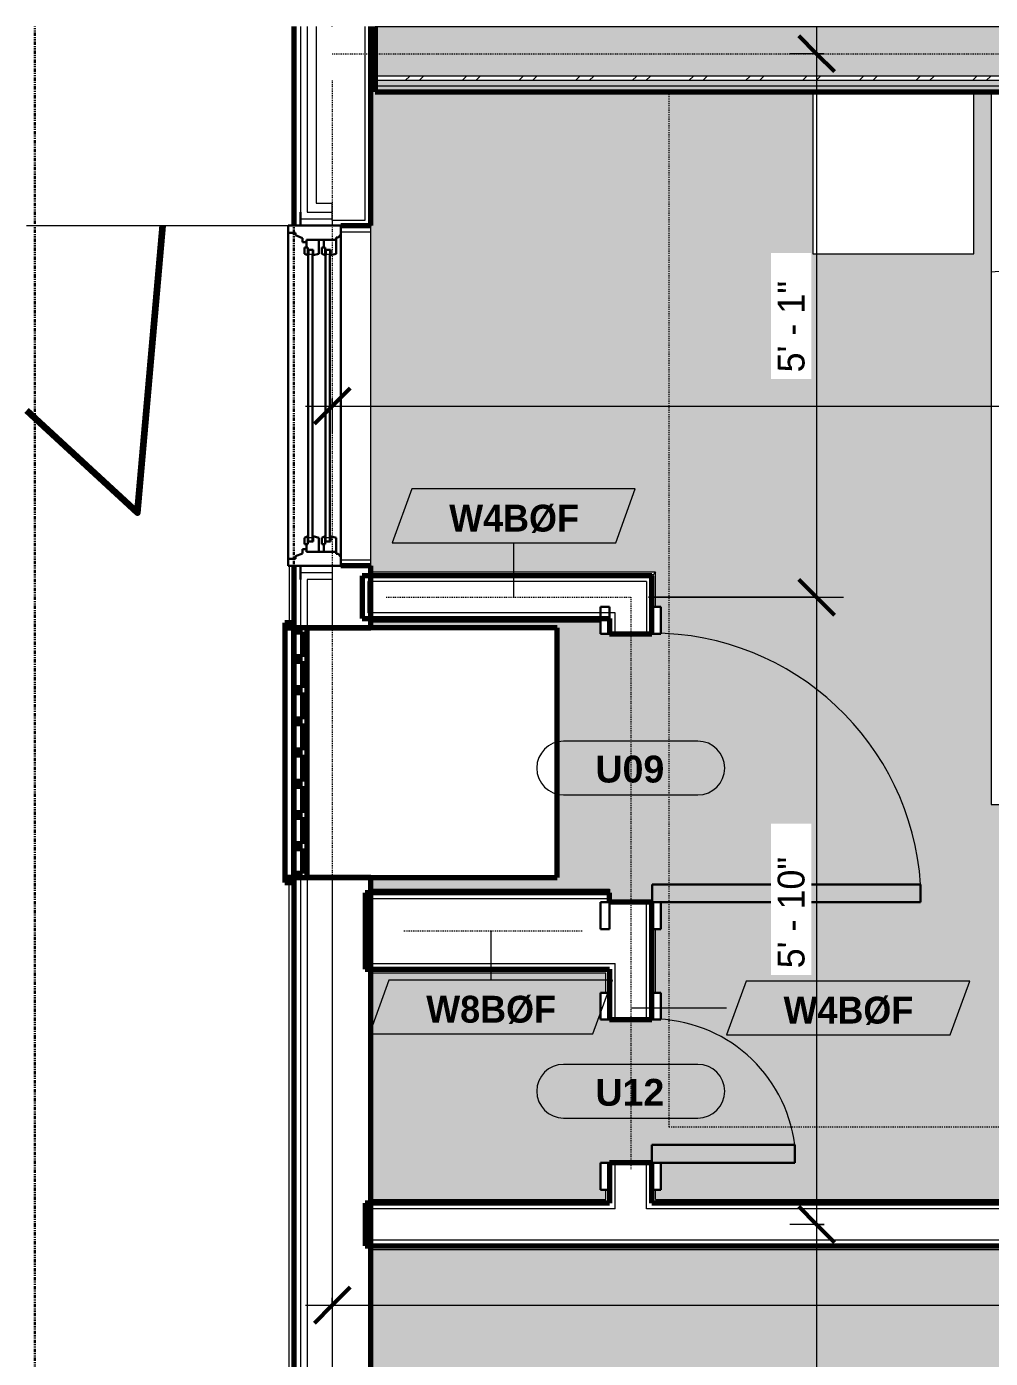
# Model space of a CAD drawing. Header units: inches. Extents: x 3011 to 5543, y -20 to 12119.
# Drawn here: x 4463.5 to 4571.2, y 10692.5 to 10841.2 of the extents above; entities that cross this region are included whole.
import ezdxf

# ---------------------------------------------------------------- set-up
doc = ezdxf.new("R2010")
doc.units = ezdxf.units.IN
doc.header["$MEASUREMENT"] = 0
for name, pattern in [('Dash', [0.25, 0.125, -0.125]), ('Dash 3_32_', [0.1875, 0.09375, -0.09375]), ('Double Dash 3_8_', [1, 0.375, -0.125, 0.125, -0.125, 0.125, -0.125])]:
    doc.linetypes.add(name, pattern=pattern)
for name, color, linetype, lineweight in [('0-3', 50, 'Continuous', 9), ('0-4', 10, 'Double Dash 3_8_', 30), ('0-6', 130, 'Continuous', 5), ('A-ANNO-DIMS', 211, 'Continuous', 9), ('A-ANNO-DIMS-32', 211, 'Continuous', 9), ('A-DETL-1', 90, 'Dash 3_32_', 18), ('A-DOOR', 31, 'Continuous', 18), ('A-DOOR-3', 31, 'Continuous', 9), ('A-DOOR-4', 31, 'Continuous', 30), ('A-DOOR-FRAM-3', 31, 'Continuous', 30), ('A-DOOR-IDEN', 31, 'Continuous', 9), ('A-FLOR-2', 250, 'Continuous', 18), ('A-GENM-1', 7, 'Continuous', 70), ('A-GLAZ-1', 10, 'Continuous', 30), ('A-GLAZ-2', 50, 'Continuous', 9), ('A-WALL', 113, 'Continuous', 18), ('A-WALL-1', 113, 'Continuous', 70), ('A-WALL-3', 250, 'Continuous', 18), ('A-WALL-4', 7, 'Continuous', 70), ('A-WALL-IDEN', 211, 'Continuous', 9), ('A-WALL-PATT-1', 50, 'Continuous', 9), ('A-WALL-PATT-2', 8, 'Continuous', 9), ('A-WALL-PATT-3', 253, 'Continuous', 9), ('C-PROP-LINE-1', 10, 'Double Dash 3_8_', 30), ('C-TOPO-1', 50, 'Continuous', 9), ('C-TOPO-MAJR-1', 130, 'Continuous', 90), ('I-FURN', 30, 'Continuous', 9), ('I-FURN-HDLN', 30, 'Dash', 9), ('I-WALL', 2, 'Continuous', 18), ('I-WALL-1', 7, 'Continuous', 70), ('I-WALL-3', 2, 'Continuous', 70), ('S-FNDN-1', 250, 'Continuous', 18)]:
    doc.layers.add(name, color=color, linetype=linetype, lineweight=lineweight)
doc.layers.add('A-AREA-PATT-1', color=255, linetype='Continuous', lineweight=9, transparency=1)
doc.styles.add('Arial_B', font='arialbd.ttf', dxfattribs={"height": 3})
doc.styles.add('Century Gothic', font='ufonts.com_century-gothic.ttf', dxfattribs={"height": 3})
doc.styles.add('Century Gothic_B', font='GOTHICB.TTF', dxfattribs={"height": 3})
doc.dimstyles.new('OD_1__HACK', dxfattribs={"dimscale": 12, "dimtxt": 3.132505, "dimasz": 0.333333, "dimexe": 0.25, "dimexo": 0.166667, "dimgap": 0.041667, "dimtad": 1, "dimdec": 0, "dimzin": 3, "dimdsep": 46, "dimlunit": 4, "dimtxsty": 'Century Gothic', "dimblk1": 'OBLIQUE', "dimblk2": 'OBLIQUE', "dimsah": 1, "dimcen": 0.09, "dimdle": 0.25, "dimazin": 0, "dimtfac": 1, "dimtdec": 4, "dimtix": 1, "dimtmove": 0, "dimatfit": 3, "dimfxl": 1, "dimtvp": 1, "dimtfill": 1, "dimfrac": 2, "dimtolj": 1, "dimtzin": 0, "dimarcsym": 2})
pattern_1 = [(0, (0, 0), (10.24, 2.56), [0.422, -7.258, 0.422, -7.258, -40.96]), (0, (0, 0), (10.24, 2.56), [-15.36, 0.422, -14.938, 0.422, -7.258, -17.92]), (0, (0, 0), (10.24, 2.56), [-38.4, 0.422, -4.698, 0.422, -12.378]), (120, (3.84, 1.28), (-7.33702503, 7.58810013), [0.422, -7.258, 0.422, -7.258, -40.96]), (120, (3.84, 1.28), (-7.33702503, 7.58810013), [-15.36, 0.422, -14.938, 0.422, -7.258, -17.92]), (120, (3.84, 1.28), (-7.33702503, 7.58810013), [-38.4, 0.422, -4.698, 0.422, -12.378]), (240, (5.12, 6.4), (-2.90297497, -10.14810013), [0.422, -7.258, 0.422, -7.258, -40.96]), (240, (5.12, 6.4), (-2.90297497, -10.14810013), [-15.36, 0.422, -14.938, 0.422, -7.258, -17.92]), (240, (5.12, 6.4), (-2.90297497, -10.14810013), [-38.4, 0.422, -4.698, 0.422, -12.378])]

# ---------------------------------------------------------------- blocks, each defined once
blk = doc.blocks.new('Window-Double_Hung-Andersen-400_Series-Tilt_Wash - DOUBLE HUNG - COTTAGE - 1ST FLOOR-2889518-1ST FLOOR - 1BD C - ADA TYPE B')
at = {"layer": 'A-GLAZ-1'}
for p, q in [((19.01, 4.94), (-19.01, 4.94)), ((-19.01, 4.94), (-19.01, -0.94)), ((-18.2, 4.94), (-18.2, 4.12)), ((18.2, 4.94), (18.2, 4.12)), ((19.01, -0.94), (19.01, 4.94)), ((-19.01, 3.56), (-20.51, 3.56)), ((-18.2, 4.12), (-17.92, 4.12)), ((-17.92, 4.12), (-17.61, 3.31)), ((-17.61, 3.31), (-17.14, 3.31)), ((-17.14, 3.31), (-17.14, 2.87)), ((-15.86, 3.09), (-16.57, 3.09)), ((-16.57, 2.75), (-16.57, 3.09)), ((-15.86, 3.09), (-15.7, 2.75)), ((15.86, 3.09), (15.7, 2.75)), ((15.86, 3.09), (16.57, 3.09)), ((16.57, 2.75), (16.57, 3.09)), ((17.14, 3.31), (17.14, 2.87)), ((17.61, 3.31), (17.14, 3.31)), ((17.92, 4.12), (17.61, 3.31)), ((18.2, 4.12), (17.92, 4.12)), ((19.01, 3.56), (20.51, 3.56)), ((-17.42, 2.87), (-16.57, 2.87)), ((-17.42, 2.87), (-17.42, -0.44)), ((-17.42, 1.5), (-15.86, 1.5)), ((-15.7, 2.75), (-16.57, 2.75)), ((-16.29, 2.75), (-16.29, 2.12)), ((-15.7, 2.12), (-16.29, 2.12)), ((-15.86, 1.5), (-15.7, 2.12)), ((15.7, 2.75), (16.57, 2.75)), ((15.7, 2.12), (16.29, 2.12)), ((15.86, 1.5), (15.7, 2.12)), ((17.42, 1.5), (15.86, 1.5)), ((16.29, 2.75), (16.29, 2.12)), ((17.42, 2.87), (16.57, 2.87)), ((17.42, 2.87), (17.42, -0.44)), ((-17.42, 0.94), (-16.57, 0.94)), ((-15.86, 1.16), (-16.57, 1.16)), ((-16.57, 0.81), (-16.57, 1.16)), ((-15.7, 0.81), (-16.57, 0.81)), ((-16.29, 0.81), (-16.29, 0.19)), ((-15.7, 0.19), (-16.29, 0.19)), ((-15.86, 1.16), (-15.7, 0.81)), ((-15.86, -0.44), (-15.7, 0.19)), ((15.86, 1.16), (15.7, 0.81)), ((15.7, 0.81), (16.57, 0.81)), ((15.7, 0.19), (16.29, 0.19)), ((15.86, -0.44), (15.7, 0.19)), ((15.86, 1.16), (16.57, 1.16)), ((16.29, 0.81), (16.29, 0.19)), ((16.57, 0.81), (16.57, 1.16)), ((17.42, 0.94), (16.57, 0.94)), ((-19.01, -0.94), (19.01, -0.94)), ((-17.67, -0.66), (-18, -0.94)), ((-17.67, -0.66), (-17.67, -0.44)), ((-17.67, -0.44), (-15.86, -0.44)), ((17.67, -0.44), (15.86, -0.44)), ((17.67, -0.66), (17.67, -0.44)), ((17.67, -0.66), (18, -0.94))]:
    blk.add_line(p, q, dxfattribs=at)
at = {"layer": 'A-GLAZ-2'}
for p, q in [((-16.29, 2.62), (-15.7, 2.62)), ((-16.29, 2.25), (-15.7, 2.25)), ((-15.82, 2.62), (-15.82, 2.25)), ((-15.7, 2.75), (15.7, 2.75)), ((-15.7, 2.62), (15.7, 2.62)), ((-15.7, 2.25), (15.7, 2.25)), ((-15.7, 2.12), (15.7, 2.12)), ((16.29, 2.62), (15.7, 2.62)), ((16.29, 2.25), (15.7, 2.25)), ((15.82, 2.62), (15.82, 2.25)), ((-16.29, 0.69), (-15.7, 0.69)), ((-16.29, 0.31), (-15.7, 0.31)), ((-15.82, 0.69), (-15.82, 0.31)), ((-15.7, 0.81), (15.7, 0.81)), ((-15.7, 0.69), (15.7, 0.69)), ((-15.7, 0.31), (15.7, 0.31)), ((-15.7, 0.19), (15.7, 0.19)), ((16.29, 0.69), (15.7, 0.69)), ((16.29, 0.31), (15.7, 0.31)), ((15.82, 0.69), (15.82, 0.31)), ((18.95, -0.94), (-18.95, -0.94)), ((-18.95, -0.94), (-18.95, -4.31)), ((-18.32, -0.94), (-18.32, -4.31)), ((18.32, -0.94), (18.32, -4.31)), ((18.95, -4.31), (18.95, -0.94)), ((-18.95, -4.31), (18.95, -4.31))]:
    blk.add_line(p, q, dxfattribs=at)
blk = doc.blocks.new('V-Series_EWC4_SPVU_RFA_2015 - 1ST FLOOR-2484708-1ST FLOOR - 1BD C - ADA TYPE B')
at = {"layer": 'A-GENM-1'}
for p, q in [((-3832.82, 10774.63), (-3832.82, 10774.06)), ((-3831.82, 10774.63), (-3832.82, 10774.63)), ((-3832.82, 10774.06), (-3832.82, 10746.19)), ((-3831.82, 10774.06), (-3832.82, 10774.06)), ((-3832.82, 10774.06), (-3831.82, 10774.06)), ((-3831.82, 10774.06), (-3831.82, 10774.63)), ((-3831.82, 10746.19), (-3831.82, 10774.06)), ((-3802.39, 10774.06), (-3831.82, 10774.06)), ((-3831.82, 10774.06), (-3831.82, 10773.63)), ((-3802.39, 10746.19), (-3802.39, 10774.06)), ((-3831.82, 10773.63), (-3830.82, 10773.63)), ((-3830.82, 10773.63), (-3830.82, 10770.83)), ((-3830.82, 10770.83), (-3831.82, 10770.83)), ((-3831.82, 10770.83), (-3831.82, 10770.33)), ((-3831.82, 10770.33), (-3830.82, 10770.33)), ((-3830.82, 10770.33), (-3830.82, 10767.35)), ((-3830.82, 10767.35), (-3831.82, 10767.35)), ((-3831.82, 10767.35), (-3831.82, 10766.85)), ((-3831.82, 10766.85), (-3830.82, 10766.85)), ((-3830.82, 10766.85), (-3830.82, 10763.86)), ((-3830.82, 10763.86), (-3831.82, 10763.86)), ((-3831.82, 10763.86), (-3831.82, 10763.36)), ((-3831.82, 10763.36), (-3830.82, 10763.36)), ((-3830.82, 10763.36), (-3830.82, 10760.38)), ((-3830.82, 10760.38), (-3831.82, 10760.38)), ((-3831.82, 10760.38), (-3831.82, 10759.88)), ((-3831.82, 10759.88), (-3830.82, 10759.88)), ((-3830.82, 10759.88), (-3830.82, 10756.89)), ((-3830.82, 10756.89), (-3831.82, 10756.89)), ((-3831.82, 10756.89), (-3831.82, 10756.39)), ((-3831.82, 10756.39), (-3830.82, 10756.39)), ((-3830.82, 10756.39), (-3830.82, 10753.41)), ((-3830.82, 10753.41), (-3831.82, 10753.41)), ((-3831.82, 10753.41), (-3831.82, 10752.91)), ((-3831.82, 10752.91), (-3830.82, 10752.91)), ((-3830.82, 10752.91), (-3830.82, 10749.92)), ((-3830.82, 10749.92), (-3831.82, 10749.92)), ((-3831.82, 10749.92), (-3831.82, 10749.42)), ((-3831.82, 10749.42), (-3830.82, 10749.42)), ((-3830.82, 10749.42), (-3830.82, 10746.63)), ((-3832.82, 10746.19), (-3831.82, 10746.19)), ((-3832.82, 10746.19), (-3832.82, 10745.63)), ((-3831.82, 10746.19), (-3832.82, 10746.19)), ((-3832.82, 10745.63), (-3831.82, 10745.63)), ((-3830.82, 10746.63), (-3831.82, 10746.63)), ((-3831.82, 10746.63), (-3831.82, 10746.19)), ((-3831.82, 10745.63), (-3831.82, 10746.19)), ((-3831.82, 10746.19), (-3802.39, 10746.19))]:
    blk.add_line(p, q, dxfattribs=at)
blk = doc.blocks.new('Family - ___-2835860-1ST FLOOR - 1BD C - ADA TYPE B')
at = {"layer": 'C-PROP-LINE-1'}
blk.add_line((-3860.72, 10547.17), (-3860.72, 10841.21), dxfattribs=at)
blk = doc.blocks.new('Family - ___-2835903-1ST FLOOR - 1BD C - ADA TYPE B')
at = {"layer": 'C-PROP-LINE-1'}
blk.add_line((-3831.82, 10547.17), (-3831.82, 10841.21), dxfattribs=at)
blk = doc.blocks.new('Family - ___-2835932-1ST FLOOR - 1BD C - ADA TYPE B')
at = {"layer": 'C-PROP-LINE-1'}
blk.add_line((-3860.72, 10547.17), (-3860.72, 10841.21), dxfattribs=at)
blk = doc.blocks.new('CTR - 1st Phase - Shell_rvt-7-1ST FLOOR - 1BD C - ADA TYPE B')
at = {"layer": 'A-FLOR-2'}
blk.add_line((-3861.65, 10818.99), (-3832.45, 10818.99), dxfattribs=at)
at = {"layer": 'A-WALL-3'}
for p, q in [((-3831.07, 10841.21), (-3831.07, 10819.74)), ((-3830.32, 10841.21), (-3830.32, 10820.49)), ((-3829.32, 10841.21), (-3829.32, 10821.49)), ((-3823.82, 10819.61), (-3823.82, 10841.21)), ((-3829.32, 10821.49), (-3827.51, 10821.49)), ((-3827.51, 10820.49), (-3827.51, 10821.49)), ((-3830.32, 10820.49), (-3827.51, 10820.49)), ((-3827.51, 10819.74), (-3827.51, 10820.49)), ((-3831.07, 10819.74), (-3827.51, 10819.74)), ((-3827.51, 10819.61), (-3827.51, 10819.74)), ((-3827.51, 10819.61), (-3827.51, 10818.99)), ((-3827.51, 10819.61), (-3823.82, 10819.61)), ((-3823.2, 10818.99), (-3823.2, 10818.93)), ((-3831.07, 10780.22), (-3831.07, 10665.95)), ((-3827.51, 10780.22), (-3831.07, 10780.22)), ((-3827.51, 10780.97), (-3827.51, 10780.22)), ((-3827.51, 10780.22), (-3827.51, 10779.47)), ((-3823.2, 10781.03), (-3823.2, 10780.97)), ((-3830.32, 10779.47), (-3830.32, 10774.06)), ((-3827.51, 10779.47), (-3830.32, 10779.47)), ((-3827.51, 10779.47), (-3827.51, 10774.06)), ((-3830.32, 10746.19), (-3830.32, 10666.7)), ((-3827.51, 10746.19), (-3827.51, 10666.7))]:
    blk.add_line(p, q, dxfattribs=at)
at = {"layer": 'A-WALL-4'}
for p, q in [((-3831.82, 10841.21), (-3831.82, 10818.99)), ((-3823.2, 10818.99), (-3823.2, 10841.21)), ((-3826.57, 10818.99), (-3823.2, 10818.99)), ((-3831.82, 10780.97), (-3831.82, 10665.2)), ((-3823.2, 10780.97), (-3826.57, 10780.97)), ((-3823.2, 10774.06), (-3823.2, 10780.97)), ((-3830.32, 10746.19), (-3830.32, 10774.06)), ((-3830.32, 10774.06), (-3823.2, 10774.06)), ((-3823.2, 10746.19), (-3830.32, 10746.19)), ((-3823.2, 10665.2), (-3823.2, 10746.19))]:
    blk.add_line(p, q, dxfattribs=at)
at = {"layer": 'S-FNDN-1'}
blk.add_line((-3832.32, 10665.2), (-3832.32, 10745.63), dxfattribs=at)
at = {"layer": '0-3', "rotation": 89.99999999999885}
blk.add_blockref('Window-Double_Hung-Andersen-400_Series-Tilt_Wash - DOUBLE HUNG - COTTAGE - 1ST FLOOR-2889518-1ST FLOOR - 1BD C - ADA TYPE B', (-3827.51, 10799.98), dxfattribs=at)
at = {"layer": '0-3'}
blk.add_blockref('V-Series_EWC4_SPVU_RFA_2015 - 1ST FLOOR-2484708-1ST FLOOR - 1BD C - ADA TYPE B', (0, 0), dxfattribs=at)
at = {"layer": '0-4'}
for name in ['Family - ___-2835860-1ST FLOOR - 1BD C - ADA TYPE B', 'Family - ___-2835932-1ST FLOOR - 1BD C - ADA TYPE B', 'Family - ___-2835903-1ST FLOOR - 1BD C - ADA TYPE B']:
    blk.add_blockref(name, (0, 0), dxfattribs=at)
blk = doc.blocks.new('CTR  - Topography_rvt-5-1ST FLOOR - 1BD C - ADA TYPE B')
at = {"layer": 'C-TOPO-1'}
blk.add_line((-3832.32, 10780.97), (-3832.32, 10774.63), dxfattribs=at)
at = {"layer": 'C-TOPO-MAJR-1', "flags": 128}
blk.add_lwpolyline([(-3861.65, 10798.33), (-3849.25, 10786.89), (-3846.43, 10818.99)], dxfattribs=at)
blk = doc.blocks.new('CTR - 1st Phase - Common Walls_rvt-7-1ST FLOOR - 1BD C - ADA TYPE B')
at = {"layer": 'A-WALL-PATT-1'}
h = blk.add_hatch(dxfattribs=at)
h.set_pattern_fill('FP_1', color=256, style=0, pattern_type=2)
h.set_pattern_definition(pattern_1)
h.paths.add_polyline_path([(-3486.67, 10834.56), (-3486.67, 10835.19), (-3822.72, 10835.19), (-3822.72, 10834.56), (-3486.72, 10834.56)], flags=0)
h = blk.add_hatch(dxfattribs=at)
h.set_pattern_fill('FP_1', color=256, style=0, pattern_type=2)
h.set_pattern_definition(pattern_1)
h.paths.add_polyline_path([(-3488.61, 10833.94), (-3487.3, 10833.94), (-3487.3, 10834.56), (-3822.72, 10834.56), (-3822.72, 10833.94), (-3501.94, 10833.94)], flags=0)
at = {"layer": 'A-WALL-PATT-2'}
h = blk.add_hatch(dxfattribs=at)
h.set_pattern_fill('FP_2', color=256, style=0, pattern_type=2)
h.set_pattern_definition([(45, (0, 0), (-3.1678384, 3.1678384), []), (45, (0, 4.8), (-3.1678384, 3.1678384), [])])
h.paths.add_polyline_path([(-3486.95, 10835.19), (-3486.67, 10835.19), (-3486.67, 10835.69), (-3822.72, 10835.69), (-3822.72, 10835.19), (-3487.3, 10835.19)], flags=0)
at = {"layer": 'A-WALL-PATT-3'}
h = blk.add_hatch(dxfattribs=at)
h.set_pattern_fill('FP_3', color=256, style=0, pattern_type=2)
h.set_pattern_definition([(161.57, (0.16, 0.16), (-1.279773737, -0.000426766), [0, -9.107, 1.011, 0]), (18.43, (-0.16, 0.16), (-1.279773737, 0.000426766), [0, -9.107, 1.011, 0]), (108.43, (0.16, 0.16), (0.639452382, -3.199964008), [3.035, -7.083]), (71.57, (-0.16, 0.16), (0.639452382, 3.199964008), [3.035, -7.083])])
h.paths.add_polyline_path([(-3595.2, 10835.69), (-3486.67, 10835.69), (-3486.67, 10841.19), (-3822.72, 10841.19), (-3822.72, 10835.69), (-3608.52, 10835.69)], flags=0)
at = {"layer": 'A-WALL-3'}
for p, q in [((-3487.3, 10841.19), (-3822.72, 10841.19)), ((-3487.3, 10835.69), (-3822.72, 10835.69)), ((-3487.3, 10835.19), (-3822.72, 10835.19)), ((-3487.3, 10834.56), (-3822.72, 10834.56))]:
    blk.add_line(p, q, dxfattribs=at)
at = {"layer": 'I-WALL-1'}
for p, q in [((-3822.72, 10841.21), (-3822.72, 10833.94)), ((-3822.72, 10833.94), (-3487.3, 10833.94))]:
    blk.add_line(p, q, dxfattribs=at)
blk = doc.blocks.new('Basic Wall _ INT - W4BØF - _5_8 GYP - 2X4 WOOD_BATT_ - 5_8 GYP_ - ___-2680440-1ST FLOOR - 1BD C - ADA TYPE B')
at = {"layer": 'A-WALL'}
for p, q in [((-3823.2, 10710.21), (-3796.96, 10710.21)), ((-3796.55, 10709.92), (-3823.2, 10709.92)), ((-3685.5, 10709.92), (-3791.8, 10709.92)), ((-3791.39, 10710.21), (-3685.5, 10710.21))]:
    blk.add_line(p, q, dxfattribs=at)
blk = doc.blocks.new('Basic Wall _ INT - W4BØF - _5_8 GYP - 2X4 WOOD_BATT_ - 5_8 GYP_ - ___-2680441-1ST FLOOR - 1BD C - ADA TYPE B')
at = {"layer": 'A-WALL'}
for p, q in [((-3823.2, 10704.92), (-3685.5, 10704.92)), ((-3823.2, 10704.63), (-3685.5, 10704.63)), ((-3645.5, 10704.92), (-3641.12, 10704.92)), ((-3645.5, 10704.63), (-3641.12, 10704.63))]:
    blk.add_line(p, q, dxfattribs=at)
blk = doc.blocks.new('Bed-Standard - King 78_ x 80_-1242963-1ST FLOOR - 1BD C - ADA TYPE B')
at = {"layer": 'I-FURN'}
for p, q in [((-28.31, 37.8), (-28.31, -41.8)), ((49.69, -41.8), (49.69, 37.8)), ((-25.31, 36.2), (-25.31, 24.2)), ((-25.31, 36.2), (46.69, 36.2)), ((46.69, 36.2), (46.69, 24.2)), ((49.69, 24.2), (-28.31, 17.63)), ((-25.31, 24.2), (46.69, 24.2)), ((-28.31, -41.8), (49.69, -41.8))]:
    blk.add_line(p, q, dxfattribs=at)
at = {"layer": 'I-FURN-HDLN'}
for p, q in [((-64.31, 37.8), (-64.31, -77.8)), ((73.69, -77.8), (73.69, 37.8)), ((-64.31, -77.8), (73.69, -77.8))]:
    blk.add_line(p, q, dxfattribs=at)
blk = doc.blocks.new('Table-Night Stand - 18_ x 18_ x 24_-1352623-1ST FLOOR - 1BD C - ADA TYPE B')
at = {"layer": 'I-FURN'}
for p, q in [((18.15, 18), (0.15, 18)), ((0.15, 18), (0.15, 0)), ((18.15, 0), (18.15, 18)), ((0.15, 0), (18.15, 0))]:
    blk.add_line(p, q, dxfattribs=at)
blk = doc.blocks.new('Basic Wall _ INT - W4BØF - _5_8 GYP - 2X4 WOOD_BATT_ - 5_8 GYP_ - ___-2682128-1ST FLOOR - 1BD C - ADA TYPE B')
at = {"layer": 'A-WALL'}
for p, q in [((-3823.2, 10774.97), (-3797.55, 10774.97)), ((-3797.55, 10774.68), (-3823.2, 10774.68))]:
    blk.add_line(p, q, dxfattribs=at)
blk = doc.blocks.new('Basic Wall _ INT - W4BØF - _5_8 GYP - 2X4 WOOD_BATT_ - 5_8 GYP_ - ___-2682129-1ST FLOOR - 1BD C - ADA TYPE B')
at = {"layer": 'A-WALL'}
for p, q in [((-3791.39, 10780.26), (-3823.2, 10780.26)), ((-3791.67, 10779.97), (-3823.2, 10779.97))]:
    blk.add_line(p, q, dxfattribs=at)
at = {"layer": 'A-WALL', "flags": 128}
for points in [[(-3791.67, 10779.97), (-3791.68, 10779.97), (-3791.68, 10779.96), (-3791.7, 10779.95), (-3791.71, 10779.93), (-3791.73, 10779.91), (-3791.76, 10779.89)], [(-3791.39, 10780.26), (-3791.5, 10780.14), (-3791.6, 10780.05), (-3791.65, 10779.99), (-3791.67, 10779.97)]]:
    blk.add_lwpolyline(points, dxfattribs=at)
blk = doc.blocks.new('Basic Wall _ INT - W4BØF - _5_8 GYP - 2X4 WOOD_BATT_ - 5_8 GYP_ - ___-2682130-1ST FLOOR - 1BD C - ADA TYPE B')
at = {"layer": 'A-WALL'}
for p, q in [((-3796.96, 10733.3), (-3796.96, 10735.54)), ((-3796.67, 10735.95), (-3796.67, 10733.3)), ((-3796.96, 10710.21), (-3796.96, 10711.3)), ((-3796.67, 10711.3), (-3796.67, 10709.8))]:
    blk.add_line(p, q, dxfattribs=at)
blk = doc.blocks.new('Basic Wall _ INT - W4BØF - _5_8 GYP - 2X4 WOOD_BATT_ - 5_8 GYP_ - ___-2682131-1ST FLOOR - 1BD C - ADA TYPE B')
at = {"layer": 'A-WALL'}
for p, q in [((-3791.67, 10776.4), (-3791.67, 10779.97)), ((-3791.39, 10776.4), (-3791.39, 10780.26)), ((-3791.67, 10733.3), (-3791.67, 10740.4)), ((-3791.39, 10733.3), (-3791.39, 10740.4)), ((-3791.67, 10709.8), (-3791.67, 10711.3)), ((-3791.39, 10710.21), (-3791.39, 10711.3))]:
    blk.add_line(p, q, dxfattribs=at)
at = {"layer": 'A-WALL', "flags": 128}
for points in [[(-3791.76, 10779.89), (-3791.73, 10779.91), (-3791.71, 10779.93), (-3791.7, 10779.95), (-3791.68, 10779.96), (-3791.68, 10779.97), (-3791.67, 10779.97)], [(-3791.67, 10779.97), (-3791.65, 10779.99), (-3791.6, 10780.05), (-3791.5, 10780.14), (-3791.39, 10780.26)]]:
    blk.add_lwpolyline(points, dxfattribs=at)
blk = doc.blocks.new('SWING - SINGLE - FLUSH - 30_ x 80_ - MAGIC PAK DOOR - ACOUSTICAL SEAL-3199413-1ST FLOOR - 1BD C - ADA TYPE B')
at = {"layer": 'A-DOOR-3'}
blk.add_arc((15, 2.375), 30.067, 93.81407, 180, dxfattribs=at)
at = {"layer": 'A-DOOR-4'}
for p, q in [((13, 2.375), (13, 32.375)), ((15, 32.375), (13, 32.375)), ((15, 2.375), (15, 32.375)), ((15, 2.375), (13, 2.375))]:
    blk.add_line(p, q, dxfattribs=at)
at = {"layer": 'A-DOOR-FRAM-3'}
for p, q in [((-15, 3.375), (-18, 3.375)), ((-18, 3.375), (-18, 2.375)), ((-15, 2.375), (-15, 3.375)), ((18, 3.375), (15, 3.375)), ((15, 3.375), (15, 2.375)), ((18, 2.375), (18, 3.375)), ((-18, 2.375), (-15, 2.375)), ((15, 2.375), (18, 2.375)), ((-15, -2.375), (-18, -2.375)), ((-18, -2.375), (-18, -3.375)), ((-15, -3.375), (-15, -2.375)), ((18, -2.375), (15, -2.375)), ((15, -2.375), (15, -3.375)), ((18, -3.375), (18, -2.375)), ((-18, -3.375), (-15, -3.375)), ((15, -3.375), (18, -3.375))]:
    blk.add_line(p, q, dxfattribs=at)
blk = doc.blocks.new('SWING - SINGLE - FLUSH - 1-4 X 6-8 PASSAGE-3199417-1ST FLOOR - 1BD C - ADA TYPE B')
at = {"layer": 'A-DOOR-3'}
blk.add_arc((8, 2.37), 16.07, 97.1508, 180, dxfattribs=at)
at = {"layer": 'A-DOOR-4'}
for p, q in [((6, 2.37), (6, 18.32)), ((8, 18.32), (6, 18.32)), ((8, 2.37), (8, 18.32)), ((8, 2.37), (6, 2.37))]:
    blk.add_line(p, q, dxfattribs=at)
at = {"layer": 'A-DOOR-FRAM-3'}
for p, q in [((-8, 3.37), (-11, 3.37)), ((-11, 3.37), (-11, 2.37)), ((-8, 2.37), (-8, 3.37)), ((11, 3.37), (8, 3.37)), ((8, 3.37), (8, 2.37)), ((11, 2.37), (11, 3.37)), ((-11, 2.37), (-8, 2.37)), ((8, 2.37), (11, 2.37)), ((-8, -2.38), (-11, -2.38)), ((-11, -2.38), (-11, -3.38)), ((-8, -3.38), (-8, -2.38)), ((11, -2.38), (8, -2.38)), ((8, -2.38), (8, -3.38)), ((11, -3.38), (11, -2.38)), ((-11, -3.38), (-8, -3.38)), ((8, -3.38), (11, -3.38))]:
    blk.add_line(p, q, dxfattribs=at)
blk = doc.blocks.new('Basic Wall _ INT - W8BØF - _5_8 GYP - 2X8 WOOD_BATT_ - 5_8 GYP_ - ___-2703678-1ST FLOOR - 1BD C - ADA TYPE B')
at = {"layer": 'I-WALL'}
for p, q in [((-3823.2, 10744.87), (-3796.55, 10744.87)), ((-3796.55, 10744.58), (-3823.2, 10744.58)), ((-3796.55, 10744.87), (-3796.55, 10744.58)), ((-3796.55, 10744.58), (-3796.55, 10744.49)), ((-3796.55, 10744.49), (-3796.55, 10744.45))]:
    blk.add_line(p, q, dxfattribs=at)
blk = doc.blocks.new('Basic Wall _ INT - W8BØF - _5_8 GYP - 2X8 WOOD_BATT_ - 5_8 GYP_ - ___-2698487-1ST FLOOR - 1BD C - ADA TYPE B')
at = {"layer": 'I-WALL'}
for p, q in [((-3823.2, 10735.83), (-3796.55, 10735.83)), ((-3823.2, 10735.54), (-3796.96, 10735.54))]:
    blk.add_line(p, q, dxfattribs=at)
blk = doc.blocks.new('DIMBLOCK104-1ST FLOOR - 1BD C - ADA TYPE B')
at = {"layer": 'A-ANNO-DIMS-32'}
for p, q in [((4681.7, 10705.42), (4681.7, 10695.4)), ((4681.7, 10698.4), (4681.7, 10705.42)), ((4494.69, 10698.4), (4681.7, 10698.4)), ((4497.69, 10699.23), (4497.69, 10695.4)), ((4497.69, 10698.4), (4497.69, 10699.23))]:
    blk.add_line(p, q, dxfattribs=at)
at = {"layer": 'A-ANNO-DIMS-32', "lineweight": 50}
for p, q in [((4497.69, 10698.4), (4499.69, 10700.4)), ((4681.7, 10698.4), (4683.7, 10700.4)), ((4497.69, 10698.4), (4495.69, 10696.4)), ((4681.7, 10698.4), (4679.7, 10696.4))]:
    blk.add_line(p, q, dxfattribs=at)
at = {"layer": 'A-ANNO-DIMS-32', "color": 0, "insert": (4583.28, 10702.75), "char_height": 3, "width": 15.394, "attachment_point": 1, "line_spacing_factor": 0.984502, "style": 'Century Gothic', "bg_fill": 3, "box_fill_scale": 1.25, "bg_fill_color": 256, "bg_fill_true_color": 13158600, "bg_fill_transparency": 0}
blk.add_mtext('15\' - 4"', dxfattribs=at)
blk = doc.blocks.new('_Oblique')
at = {"color": 0, "linetype": 'ByBlock', "lineweight": -2}
blk.add_line((-0.5, -0.5), (0.5, 0.5), dxfattribs=at)
blk = doc.blocks.new('DIMBLOCK113-1ST FLOOR - 1BD C - ADA TYPE B')
at = {"layer": 'A-ANNO-DIMS-32'}
for p, q in [((4551.79, 10841.19), (4551.79, 10777.47)), ((4552.62, 10838.19), (4548.79, 10838.19)), ((4551.79, 10838.19), (4552.62, 10838.19)), ((4533.03, 10777.47), (4554.79, 10777.47)), ((4551.79, 10777.47), (4533.03, 10777.47))]:
    blk.add_line(p, q, dxfattribs=at)
at = {"layer": 'A-ANNO-DIMS-32', "lineweight": 50}
for p, q in [((4551.79, 10838.19), (4549.79, 10840.19)), ((4551.79, 10838.19), (4553.79, 10836.19)), ((4551.79, 10777.47), (4549.79, 10779.47)), ((4551.79, 10777.47), (4553.79, 10775.47))]:
    blk.add_line(p, q, dxfattribs=at)
at = {"layer": 'A-ANNO-DIMS-32', "color": 0, "insert": (4547.44, 10802.59), "char_height": 3, "width": 12.5897, "attachment_point": 1, "rotation": 90, "line_spacing_factor": 0.984502, "style": 'Century Gothic', "bg_fill": 3, "box_fill_scale": 1.25, "bg_fill_color": 256, "bg_fill_true_color": 13158600, "bg_fill_transparency": 0}
blk.add_mtext('5\' - 1"', dxfattribs=at)
blk = doc.blocks.new('DIMBLOCK114-1ST FLOOR - 1BD C - ADA TYPE B')
at = {"layer": 'A-ANNO-DIMS-32', "lineweight": 50}
for p, q in [((4551.79, 10777.47), (4549.79, 10779.47)), ((4551.79, 10777.47), (4553.79, 10775.47)), ((4551.79, 10707.42), (4549.79, 10709.42)), ((4551.79, 10707.42), (4553.79, 10705.42))]:
    blk.add_line(p, q, dxfattribs=at)
at = {"layer": 'A-ANNO-DIMS-32'}
for p, q in [((4533.03, 10777.47), (4554.79, 10777.47)), ((4551.79, 10777.47), (4533.03, 10777.47)), ((4551.79, 10777.47), (4551.79, 10707.42)), ((4552.62, 10707.42), (4548.79, 10707.42)), ((4551.79, 10707.42), (4552.62, 10707.42))]:
    blk.add_line(p, q, dxfattribs=at)
at = {"layer": 'A-ANNO-DIMS-32', "color": 0, "insert": (4547.44, 10736.03), "char_height": 3, "width": 15.394, "attachment_point": 1, "rotation": 90, "line_spacing_factor": 0.984502, "style": 'Century Gothic', "bg_fill": 3, "box_fill_scale": 1.25, "bg_fill_color": 256, "bg_fill_true_color": 13158600, "bg_fill_transparency": 0}
blk.add_mtext('5\' - 10"', dxfattribs=at)
blk = doc.blocks.new('DIMBLOCK115-1ST FLOOR - 1BD C - ADA TYPE B')
at = {"layer": 'A-ANNO-DIMS-32', "lineweight": 50}
for p, q in [((4551.79, 10707.42), (4549.79, 10709.42)), ((4551.79, 10707.42), (4553.79, 10705.42)), ((4551.79, 10550.19), (4549.79, 10552.19)), ((4551.79, 10550.19), (4553.79, 10548.19))]:
    blk.add_line(p, q, dxfattribs=at)
at = {"layer": 'A-ANNO-DIMS-32'}
for p, q in [((4552.62, 10707.42), (4548.79, 10707.42)), ((4551.79, 10707.42), (4551.79, 10547.19)), ((4551.79, 10707.42), (4552.62, 10707.42)), ((4699.03, 10550.19), (4548.79, 10550.19)), ((4551.79, 10550.19), (4699.03, 10550.19))]:
    blk.add_line(p, q, dxfattribs=at)
at = {"layer": 'A-ANNO-DIMS-32', "color": 0, "insert": (4547.44, 10622.39), "char_height": 3, "width": 15.394, "attachment_point": 1, "rotation": 90, "line_spacing_factor": 0.984502, "style": 'Century Gothic', "bg_fill": 3, "box_fill_scale": 1.25, "bg_fill_color": 256, "bg_fill_true_color": 13158600, "bg_fill_transparency": 0}
blk.add_mtext('13\' - 1"', dxfattribs=at)
blk = doc.blocks.new('DIMBLOCK116-1ST FLOOR - 1BD C - ADA TYPE B')
at = {"layer": 'A-ANNO-DIMS-32', "lineweight": 50}
for p, q in [((4497.69, 10798.83), (4499.69, 10800.83)), ((4710.45, 10798.83), (4712.45, 10800.83)), ((4497.69, 10798.83), (4495.69, 10796.83)), ((4710.45, 10798.83), (4708.45, 10796.83))]:
    blk.add_line(p, q, dxfattribs=at)
at = {"layer": 'A-ANNO-DIMS-32'}
for p, q in [((4497.69, 10799.65), (4497.69, 10795.83)), ((4497.69, 10798.83), (4497.69, 10799.65)), ((4710.45, 10799.65), (4710.45, 10795.83)), ((4710.45, 10798.83), (4710.45, 10799.65)), ((4494.69, 10798.83), (4710.45, 10798.83))]:
    blk.add_line(p, q, dxfattribs=at)
at = {"layer": 'A-ANNO-DIMS-32', "color": 0, "insert": (4597.66, 10803.17), "char_height": 3, "width": 15.394, "attachment_point": 1, "line_spacing_factor": 0.984502, "style": 'Century Gothic', "bg_fill": 3, "box_fill_scale": 1.25, "bg_fill_color": 256, "bg_fill_true_color": 13158600, "bg_fill_transparency": 0}
blk.add_mtext('17\' - 9"', dxfattribs=at)
blk = doc.blocks.new('Door Tag - Type Mark-2601225-1ST FLOOR - 1BD C - ADA TYPE B')
at = {"layer": 'A-DOOR-IDEN'}
for p, q in [((0.234375, 0.09375), (-0.234375, 0.09375)), ((-0.234375, -0.09375), (0.234375, -0.09375))]:
    blk.add_line(p, q, dxfattribs=at)
for centre, start, end in [((-0.234375, 0), 90, 270), ((0.234375, 0), 270, 90)]:
    blk.add_arc(centre, 0.09375, start, end, dxfattribs=at)
blk = doc.blocks.new('Wall Tag - ONE-2663183-1ST FLOOR - 1BD C - ADA TYPE B')
at = {"layer": 'A-WALL-IDEN'}
for p, q in [((-0.3561, 0.0937), (-0.4244, -0.0937)), ((0.4244, 0.0937), (-0.3561, 0.0937)), ((0.3561, -0.0937), (0.4244, 0.0937)), ((-0.4244, -0.0937), (0.3561, -0.0937))]:
    blk.add_line(p, q, dxfattribs=at)

msp = doc.modelspace()

# ---------------------------------------------------------------- hatches: boundary and pattern name
at = {"layer": 'A-AREA-PATT-1'}
for points in [[(4502.48, 10838.19), (4502.48, 10841.21), (4502, 10841.21), (4502, 10838.19)], [(4529.28, 10743.4), (4531.03, 10743.4), (4531.03, 10773.4), (4527.65, 10773.4), (4527.65, 10774.68), (4502, 10774.68), (4502, 10774.06), (4522.81, 10774.06), (4522.81, 10746.19), (4502, 10746.19), (4502, 10744.87), (4528.65, 10744.87), (4528.65, 10743.4)], [(4502, 10710.21), (4528.24, 10710.21), (4528.24, 10711.3), (4527.65, 10711.3), (4527.65, 10714.3), (4531.03, 10714.3), (4531.03, 10730.3), (4527.65, 10730.3), (4527.65, 10733.3), (4528.24, 10733.3), (4528.24, 10735.54), (4502, 10735.54), (4502, 10712.57)]]:
    msp.add_hatch(color=256, dxfattribs=at).paths.add_polyline_path(points, flags=0)
h = msp.add_hatch(color=256, dxfattribs=at)
h.paths.add_polyline_path([(4650.07, 10707.42), (4676.7, 10707.42), (4676.71, 10710.8), (4678.58, 10710.8), (4678.58, 10712.59), (4679.33, 10712.59), (4679.33, 10737.84), (4680.7, 10737.84), (4680.7, 10760.84), (4679.33, 10760.84), (4679.33, 10761.09), (4678.58, 10761.09), (4678.58, 10763.59), (4678.91, 10763.59), (4678.91, 10769.24), (4707.08, 10769.24), (4707.08, 10771.82), (4710.45, 10771.82), (4710.45, 10805.82), (4707.08, 10805.82), (4707.08, 10808.82), (4707.66, 10808.82), (4707.66, 10833.2), (4710.45, 10833.2), (4710.45, 10833.94), (4649.28, 10833.94), (4649.28, 10754.34), (4571.28, 10754.34), (4571.28, 10833.94), (4502.48, 10833.94), (4502.48, 10838.19), (4502, 10838.19), (4502, 10780.26), (4533.82, 10780.26), (4533.82, 10776.4), (4534.4, 10776.4), (4534.4, 10773.4), (4531.03, 10773.4), (4531.03, 10743.4), (4534.4, 10743.4), (4534.4, 10740.4), (4533.82, 10740.4), (4533.82, 10733.3), (4534.4, 10733.3), (4534.4, 10730.3), (4531.03, 10730.3), (4531.03, 10714.3), (4534.4, 10714.3), (4534.4, 10711.3), (4533.82, 10711.3), (4533.82, 10710.21), (4639.7, 10710.21), (4639.7, 10710.8), (4642.7, 10710.8), (4642.7, 10707.42), (4643.41, 10707.42)], flags=0)
h.paths.add_polyline_path([(4681.7, 10712.84), (4681.7, 10735.84), (4680.7, 10735.84), (4680.7, 10712.84)], flags=0)
h.paths.add_polyline_path([(4653.28, 10815.84), (4653.28, 10833.84), (4671.28, 10833.84), (4671.28, 10815.84)], flags=0)
h.paths.add_polyline_path([(4569.34, 10815.84), (4551.34, 10815.84), (4551.34, 10833.84), (4569.34, 10833.84)], flags=0)
h = msp.add_hatch(color=256, dxfattribs=at)
h.paths.add_polyline_path([(4502.48, 10550.19), (4502.48, 10554.44), (4536.58, 10554.44), (4536.58, 10569.84), (4537.24, 10569.84), (4537.24, 10569.88), (4537.73, 10569.88), (4537.73, 10569.84), (4552.92, 10569.84), (4552.92, 10569.88), (4553.92, 10569.88), (4553.92, 10569.84), (4554.58, 10569.84), (4554.58, 10565.84), (4590.58, 10565.84), (4590.58, 10569.84), (4591.24, 10569.84), (4591.24, 10569.88), (4592.24, 10569.88), (4592.24, 10569.84), (4607.43, 10569.84), (4607.43, 10569.88), (4607.92, 10569.88), (4607.92, 10569.84), (4608.58, 10569.84), (4608.58, 10554.44), (4701.03, 10554.44), (4701.03, 10579.24), (4690.31, 10579.24), (4690.31, 10595.74), (4701.03, 10595.74), (4701.03, 10609.36), (4689.31, 10609.36), (4689.31, 10625.86), (4701.03, 10625.86), (4701.03, 10638.48), (4689.31, 10638.48), (4689.31, 10654.98), (4701.03, 10654.98), (4701.03, 10704.63), (4679.7, 10704.63), (4679.7, 10704.05), (4676.7, 10704.05), (4676.7, 10707.42), (4642.7, 10707.42), (4642.7, 10704.05), (4639.7, 10704.05), (4639.7, 10704.63), (4502, 10704.63), (4502, 10550.19)], flags=0)
h.paths.add_polyline_path([(4650.07, 10565.79), (4621.07, 10565.79), (4621.07, 10571.79), (4620.07, 10571.79), (4620.07, 10607.79), (4621.07, 10607.79), (4621.07, 10613.79), (4656.07, 10613.79), (4656.07, 10565.79), (4652.07, 10565.79)], flags=0)
h.paths.add_polyline_path([(4605.07, 10617.12), (4533.07, 10617.12), (4533.07, 10618.12), (4527.07, 10618.12), (4527.07, 10653.12), (4611.07, 10653.12), (4611.07, 10618.12), (4605.07, 10618.12)], flags=0)

# ---------------------------------------------------------------- linework, layer by layer
at = {"layer": 'A-DETL-1'}
for p, q in [((4497.69, 10841.19), (4497.69, 10841.21)), ((4497.69, 10838.19), (4838.53, 10838.19)), ((4497.69, 10838.19), (4838.53, 10838.19)), ((4497.69, 10835.19), (4497.69, 10553.19)), ((4503.69, 10777.47), (4531.03, 10777.47)), ((4531.03, 10777.47), (4531.03, 10713.59)), ((4505.69, 10740.2), (4525.69, 10740.2))]:
    msp.add_line(p, q, dxfattribs=at)
at = {"layer": 'A-WALL'}
for p, q in [((4501.65, 10779.22), (4501.65, 10775.72)), ((4532.78, 10779.22), (4501.65, 10779.22)), ((4532.78, 10779.22), (4532.78, 10773.4)), ((4529.28, 10775.72), (4501.65, 10775.72)), ((4529.28, 10773.4), (4529.28, 10775.72)), ((4501.38, 10743.83), (4528.65, 10743.83)), ((4532.78, 10730.3), (4532.78, 10743.4)), ((4501.38, 10736.58), (4529.28, 10736.58)), ((4529.28, 10730.3), (4529.28, 10736.58)), ((4529.28, 10709.17), (4529.28, 10714.3)), ((4532.78, 10709.17), (4532.78, 10714.3)), ((4502, 10709.17), (4502, 10705.67)), ((4529.28, 10709.17), (4502, 10709.17)), ((4642.7, 10709.17), (4532.78, 10709.17)), ((4642.7, 10705.67), (4502, 10705.67))]:
    msp.add_line(p, q, dxfattribs=at)
at = {"layer": 'A-WALL-1'}
for p, q in [((4533.4, 10779.85), (4501.03, 10779.85)), ((4501.03, 10779.85), (4501.03, 10775.1)), ((4533.4, 10773.4), (4533.4, 10779.85)), ((4501.03, 10775.1), (4528.65, 10775.1)), ((4528.65, 10775.1), (4528.65, 10773.4)), ((4528.65, 10773.4), (4533.4, 10773.4)), ((4533.4, 10743.4), (4528.65, 10743.4)), ((4533.4, 10730.3), (4533.4, 10743.4)), ((4528.65, 10735.95), (4528.65, 10730.3)), ((4528.65, 10730.3), (4533.4, 10730.3)), ((4528.65, 10714.3), (4528.65, 10709.8)), ((4533.4, 10714.3), (4528.65, 10714.3)), ((4533.4, 10709.8), (4533.4, 10714.3)), ((4528.65, 10709.8), (4501.38, 10709.8)), ((4501.38, 10709.8), (4501.38, 10705.05)), ((4642.7, 10709.8), (4533.4, 10709.8)), ((4501.38, 10705.05), (4642.7, 10705.05))]:
    msp.add_line(p, q, dxfattribs=at)
at = {"layer": 'A-WALL-IDEN'}
for p, q in [((4517.96, 10777.47), (4517.96, 10783.57)), ((4515.41, 10740.2), (4515.41, 10734.71))]:
    msp.add_line(p, q, dxfattribs=at)
at = {"layer": 'I-WALL-3'}
for p, q in [((4528.65, 10744.45), (4501.38, 10744.45)), ((4501.38, 10744.45), (4501.38, 10735.95)), ((4528.65, 10743.4), (4528.65, 10744.45)), ((4501.38, 10735.95), (4528.65, 10735.95))]:
    msp.add_line(p, q, dxfattribs=at)

# ---------------------------------------------------------------- block references
at = {"layer": '0-6'}
for name in ['CTR - 1st Phase - Shell_rvt-7-1ST FLOOR - 1BD C - ADA TYPE B', 'CTR - 1st Phase - Common Walls_rvt-7-1ST FLOOR - 1BD C - ADA TYPE B', 'CTR  - Topography_rvt-5-1ST FLOOR - 1BD C - ADA TYPE B']:
    msp.add_blockref(name, (8325.2, 0), dxfattribs=at)
at = {"layer": 'A-DOOR', "rotation": 269.9999999999861}
for name, p in [('SWING - SINGLE - FLUSH - 30_ x 80_ - MAGIC PAK DOOR - ACOUSTICAL SEAL-3199413-1ST FLOOR - 1BD C - ADA TYPE B', (4531.03, 10758.4)), ('SWING - SINGLE - FLUSH - 1-4 X 6-8 PASSAGE-3199417-1ST FLOOR - 1BD C - ADA TYPE B', (4531.03, 10722.3))]:
    msp.add_blockref(name, p, dxfattribs=at)
at = {"layer": 'A-WALL'}
for name in ['Basic Wall _ INT - W4BØF - _5_8 GYP - 2X4 WOOD_BATT_ - 5_8 GYP_ - ___-2682129-1ST FLOOR - 1BD C - ADA TYPE B', 'Basic Wall _ INT - W4BØF - _5_8 GYP - 2X4 WOOD_BATT_ - 5_8 GYP_ - ___-2682131-1ST FLOOR - 1BD C - ADA TYPE B', 'Basic Wall _ INT - W4BØF - _5_8 GYP - 2X4 WOOD_BATT_ - 5_8 GYP_ - ___-2682128-1ST FLOOR - 1BD C - ADA TYPE B', 'Basic Wall _ INT - W4BØF - _5_8 GYP - 2X4 WOOD_BATT_ - 5_8 GYP_ - ___-2682130-1ST FLOOR - 1BD C - ADA TYPE B', 'Basic Wall _ INT - W4BØF - _5_8 GYP - 2X4 WOOD_BATT_ - 5_8 GYP_ - ___-2680440-1ST FLOOR - 1BD C - ADA TYPE B', 'Basic Wall _ INT - W4BØF - _5_8 GYP - 2X4 WOOD_BATT_ - 5_8 GYP_ - ___-2680441-1ST FLOOR - 1BD C - ADA TYPE B']:
    msp.add_blockref(name, (8325.2, 0), dxfattribs=at)
at = {"layer": 'A-WALL-IDEN', "xscale": 31.99999999999999, "yscale": 31.99999999999999, "zscale": 31.99999999999999}
msp.add_blockref('Wall Tag - ONE-2663183-1ST FLOOR - 1BD C - ADA TYPE B', (4515.41, 10731.71), dxfattribs=at)
at = {"layer": 'I-FURN'}
for name, p in [('Bed-Standard - King 78_ x 80_-1242963-1ST FLOOR - 1BD C - ADA TYPE B', (4599.59, 10796.14)), ('Table-Night Stand - 18_ x 18_ x 24_-1352623-1ST FLOOR - 1BD C - ADA TYPE B', (4551.2, 10815.84))]:
    msp.add_blockref(name, p, dxfattribs=at)
at = {"layer": 'I-WALL'}
for name in ['Basic Wall _ INT - W8BØF - _5_8 GYP - 2X8 WOOD_BATT_ - 5_8 GYP_ - ___-2703678-1ST FLOOR - 1BD C - ADA TYPE B', 'Basic Wall _ INT - W8BØF - _5_8 GYP - 2X8 WOOD_BATT_ - 5_8 GYP_ - ___-2698487-1ST FLOOR - 1BD C - ADA TYPE B']:
    msp.add_blockref(name, (8325.2, 0), dxfattribs=at)

# ---------------------------------------------------------------- texts
at = {"layer": 'A-WALL-IDEN', "char_height": 3, "width": 17.372, "attachment_point": 1, "style": 'Century Gothic_B'}
for s, insert in [('W4BØF', (4510.75, 10787.81)), ('W8BØF', (4508.19, 10732.96))]:
    msp.add_mtext(s, dxfattribs=dict(at, insert=insert))

# ---------------------------------------------------------------- next in the draw order: dimensions: what is measured, and where the dimension line sits
at = {"layer": 'A-ANNO-DIMS'}
dim = msp.add_linear_dim(base=(4551.79, 10777.47), p1=(4554.62, 10838.19), p2=(4531.03, 10777.47), angle=90, dimstyle='OD_1__HACK', override={"dimpost": '<>', "dimfxl": 65.137995}, dxfattribs=at)
dim.commit()
dim.dimension.update_dxf_attribs({"geometry": 'DIMBLOCK113-1ST FLOOR - 1BD C - ADA TYPE B', "text_midpoint": (4549.75, 10807.83)})
dim = msp.add_linear_dim(base=(4681.7, 10698.4), p1=(4497.69, 10701.23), p2=(4681.7, 10707.42), dimstyle='OD_1__HACK', override={"dimpost": '<>', "dimfxl": 184.116627}, dxfattribs=at)
dim.commit()
dim.dimension.update_dxf_attribs({"geometry": 'DIMBLOCK104-1ST FLOOR - 1BD C - ADA TYPE B', "text_midpoint": (4589.7, 10700.48)})

# ---------------------------------------------------------------- next in the draw order: block references
at = {"layer": 'A-WALL-IDEN', "xscale": 31.99999999999999, "yscale": 31.99999999999999, "zscale": 31.99999999999999}
msp.add_blockref('Wall Tag - ONE-2663183-1ST FLOOR - 1BD C - ADA TYPE B', (4517.96, 10786.57), dxfattribs=at)

# ---------------------------------------------------------------- next in the draw order: dimensions: what is measured, and where the dimension line sits
at = {"layer": 'A-ANNO-DIMS'}
dim = msp.add_linear_dim(base=(4710.45, 10798.83), p1=(4497.69, 10801.65), p2=(4710.45, 10801.65), dimstyle='OD_1__HACK', override={"dimpost": '<>', "dimfxl": 212.7625}, dxfattribs=at)
dim.commit()
dim.dimension.update_dxf_attribs({"geometry": 'DIMBLOCK116-1ST FLOOR - 1BD C - ADA TYPE B', "text_midpoint": (4604.07, 10800.9)})
dim = msp.add_linear_dim(base=(4551.79, 10707.42), p1=(4531.03, 10777.47), p2=(4554.62, 10707.42), angle=90, dimstyle='OD_1__HACK', override={"dimpost": '<>', "dimfxl": 73.915156}, dxfattribs=at)
dim.commit()
dim.dimension.update_dxf_attribs({"geometry": 'DIMBLOCK114-1ST FLOOR - 1BD C - ADA TYPE B', "text_midpoint": (4549.71, 10742.45)})

# ---------------------------------------------------------------- next in the draw order: linework, layer by layer
at = {"layer": 'A-WALL-IDEN'}
msp.add_line((4531.03, 10731.61), (4541.74, 10731.61), dxfattribs=at)

# ---------------------------------------------------------------- next in the draw order: block references
at = {"layer": 'A-DOOR-IDEN', "xscale": 31.99999999999999, "yscale": 31.99999999999999, "zscale": 31.99999999999999}
for p in [(4531.03, 10758.4), (4531.03, 10722.3)]:
    msp.add_blockref('Door Tag - Type Mark-2601225-1ST FLOOR - 1BD C - ADA TYPE B', p, dxfattribs=at)
at = {"layer": 'A-WALL-IDEN', "xscale": 31.99999999999999, "yscale": 31.99999999999999, "zscale": 31.99999999999999}
msp.add_blockref('Wall Tag - ONE-2663183-1ST FLOOR - 1BD C - ADA TYPE B', (4555.32, 10731.61), dxfattribs=at)

# ---------------------------------------------------------------- next in the draw order: texts
at = {"layer": 'A-DOOR-IDEN', "char_height": 3, "width": 9.393, "attachment_point": 1, "style": 'Arial_B'}
for s, insert in [('U09', (4527.09, 10759.78)), ('U12', (4527.09, 10723.68))]:
    msp.add_mtext(s, dxfattribs=dict(at, insert=insert))
at = {"layer": 'A-WALL-IDEN', "insert": (4548.1, 10732.86), "char_height": 3, "width": 17.372, "attachment_point": 1, "style": 'Century Gothic_B'}
msp.add_mtext('W4BØF', dxfattribs=at)

# ---------------------------------------------------------------- next in the draw order: dimensions: what is measured, and where the dimension line sits
at = {"layer": 'A-ANNO-DIMS'}
dim = msp.add_linear_dim(base=(4551.79, 10550.19), p1=(4554.62, 10707.42), p2=(4701.03, 10550.19), angle=90, dimstyle='OD_1__HACK', override={"dimpost": '<>', "dimfxl": 214.845216}, dxfattribs=at)
dim.commit()
dim.dimension.update_dxf_attribs({"geometry": 'DIMBLOCK115-1ST FLOOR - 1BD C - ADA TYPE B', "text_midpoint": (4549.71, 10628.81)})

doc.saveas('drawing.dxf')
